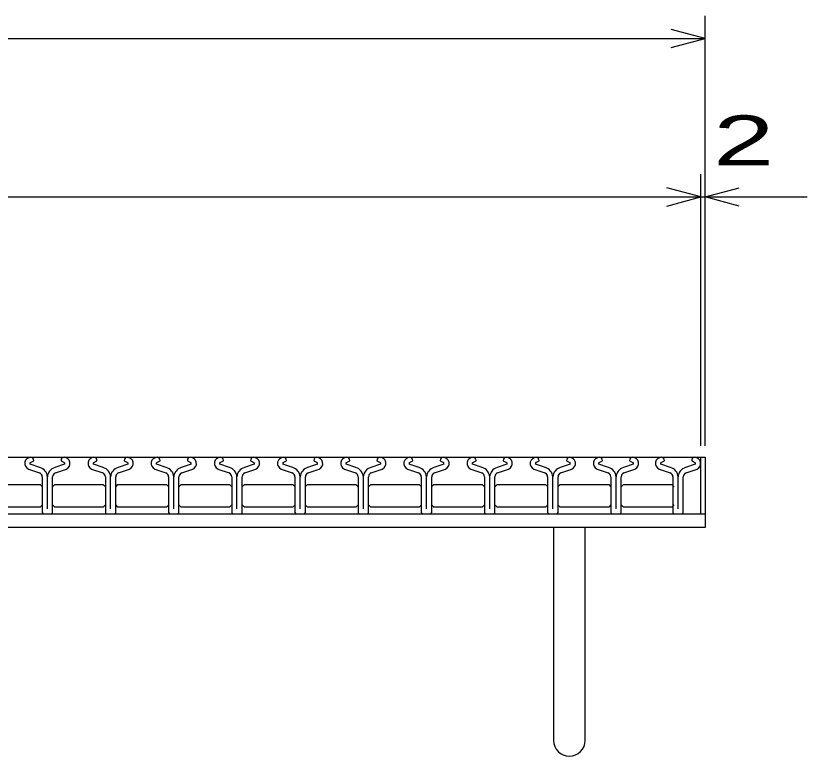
# Model space of a CAD drawing. Units: millimetres, scale not verified. Extents: x -1820 to 1724, y -1285 to 1059.
# Drawn here: x -732.5 to -383, y -669 to -342 of the extents above; entities that cross this region are included whole.
import ezdxf
from ezdxf.enums import TextEntityAlignment as Align

# ---------------------------------------------------------------- set-up
doc = ezdxf.new("R2010")
doc.units = ezdxf.units.MM
doc.header["$LTSCALE"] = 10
for name, color, linetype, lineweight in [('16', 3, 'Continuous', 25), ('19', 6, 'Continuous', 25), ('22', 2, 'Continuous', 25)]:
    doc.layers.add(name, color=color, linetype=linetype, lineweight=lineweight)
doc.styles.add('ベクトル', font='')
doc.styles.get('ベクトル').set_extended_font_data('ベクトル')

msp = doc.modelspace()

# ---------------------------------------------------------------- linework, layer by layer
at = {"layer": '16'}
for p, q in [((-1426, -537), (-430, -537)), ((-430, -562), (-430, -537)), ((-721.8, -541.53), (-726.12, -540.01)), ((-725.96, -539.31), (-724.52, -538.61)), ((-724.52, -538.61), (-724.52, -538.38)), ((-710.9, -540.01), (-715.22, -541.53)), ((-712.5, -538.38), (-712.5, -538.61)), ((-712.5, -538.61), (-711.06, -539.31)), ((-693.9, -541.53), (-698.22, -540.01)), ((-698.06, -539.31), (-696.62, -538.61)), ((-696.62, -538.61), (-696.62, -538.38)), ((-683, -540.01), (-687.32, -541.53)), ((-684.6, -538.38), (-684.6, -538.61)), ((-684.6, -538.61), (-683.16, -539.31)), ((-666, -541.53), (-670.32, -540.01)), ((-670.16, -539.31), (-668.72, -538.61)), ((-668.72, -538.61), (-668.72, -538.38)), ((-655.1, -540.01), (-659.42, -541.53)), ((-656.7, -538.38), (-656.7, -538.61)), ((-656.7, -538.61), (-655.26, -539.31)), ((-638.1, -541.53), (-642.42, -540.01)), ((-642.26, -539.31), (-640.82, -538.61)), ((-640.82, -538.61), (-640.82, -538.38)), ((-627.2, -540.01), (-631.52, -541.53)), ((-628.8, -538.38), (-628.8, -538.61)), ((-628.8, -538.61), (-627.36, -539.31)), ((-610.2, -541.53), (-614.52, -540.01)), ((-614.36, -539.31), (-612.92, -538.61)), ((-612.92, -538.61), (-612.92, -538.38)), ((-599.3, -540.01), (-603.62, -541.53)), ((-600.9, -538.38), (-600.9, -538.61)), ((-600.9, -538.61), (-599.46, -539.31)), ((-582.3, -541.53), (-586.62, -540.01)), ((-586.46, -539.31), (-585.02, -538.61)), ((-585.02, -538.61), (-585.02, -538.38)), ((-571.4, -540.01), (-575.72, -541.53)), ((-573, -538.38), (-573, -538.61)), ((-573, -538.61), (-571.56, -539.31)), ((-554.4, -541.53), (-558.72, -540.01)), ((-558.56, -539.31), (-557.12, -538.61)), ((-557.12, -538.61), (-557.12, -538.38)), ((-543.5, -540.01), (-547.82, -541.53)), ((-545.1, -538.38), (-545.1, -538.61)), ((-545.1, -538.61), (-543.66, -539.31)), ((-526.5, -541.53), (-530.82, -540.01)), ((-530.66, -539.31), (-529.22, -538.61)), ((-529.22, -538.61), (-529.22, -538.38)), ((-515.6, -540.01), (-519.92, -541.53)), ((-517.2, -538.38), (-517.2, -538.61)), ((-517.2, -538.61), (-515.76, -539.31)), ((-498.6, -541.53), (-502.92, -540.01)), ((-502.76, -539.31), (-501.32, -538.61)), ((-501.32, -538.61), (-501.32, -538.38)), ((-487.7, -540.01), (-492.02, -541.53)), ((-489.3, -538.38), (-489.3, -538.61)), ((-489.3, -538.61), (-487.86, -539.31)), ((-470.7, -541.53), (-475.02, -540.01)), ((-474.86, -539.31), (-473.42, -538.61)), ((-473.42, -538.61), (-473.42, -538.38)), ((-459.8, -540.01), (-464.12, -541.53)), ((-461.4, -538.38), (-461.4, -538.61)), ((-461.4, -538.61), (-459.96, -539.31)), ((-443.3, -541.53), (-447.62, -540.01)), ((-447.46, -539.31), (-446.02, -538.61)), ((-446.02, -538.61), (-446.02, -538.38)), ((-432.4, -540.01), (-436.72, -541.53)), ((-434, -538.38), (-434, -538.61)), ((-434, -538.61), (-432.56, -539.31)), ((-726.88, -542.18), (-722.01, -543.89)), ((-715.01, -543.89), (-710.14, -542.18)), ((-698.98, -542.18), (-694.11, -543.89)), ((-687.11, -543.89), (-682.24, -542.18)), ((-671.08, -542.18), (-666.21, -543.89)), ((-659.21, -543.89), (-654.34, -542.18)), ((-643.18, -542.18), (-638.31, -543.89)), ((-631.31, -543.89), (-626.44, -542.18)), ((-615.28, -542.18), (-610.41, -543.89)), ((-603.41, -543.89), (-598.54, -542.18)), ((-587.38, -542.18), (-582.51, -543.89)), ((-575.51, -543.89), (-570.64, -542.18)), ((-559.48, -542.18), (-554.61, -543.89)), ((-547.61, -543.89), (-542.74, -542.18)), ((-531.58, -542.18), (-526.71, -543.89)), ((-519.71, -543.89), (-514.84, -542.18)), ((-503.68, -542.18), (-498.81, -543.89)), ((-491.81, -543.89), (-486.94, -542.18)), ((-475.78, -542.18), (-470.91, -543.89)), ((-463.91, -543.89), (-459.04, -542.18)), ((-448.38, -542.18), (-443.51, -543.89)), ((-436.51, -543.89), (-431.64, -542.18)), ((-720.81, -545.59), (-720.81, -561.31)), ((-718.5, -559.71), (-718.5, -545.64)), ((-716.21, -561.31), (-716.21, -545.59)), ((-692.91, -545.59), (-692.91, -561.31)), ((-690.6, -559.71), (-690.6, -545.64)), ((-688.31, -561.31), (-688.31, -545.59)), ((-665.01, -545.59), (-665.01, -561.31)), ((-662.7, -559.71), (-662.7, -545.64)), ((-660.41, -561.31), (-660.41, -545.59)), ((-637.11, -545.59), (-637.11, -561.31)), ((-634.8, -559.71), (-634.8, -545.64)), ((-632.51, -561.31), (-632.51, -545.59)), ((-609.21, -545.59), (-609.21, -561.31)), ((-606.9, -559.71), (-606.9, -545.64)), ((-604.61, -561.31), (-604.61, -545.59)), ((-581.31, -545.59), (-581.31, -561.31)), ((-579, -559.71), (-579, -545.64)), ((-576.71, -561.31), (-576.71, -545.59)), ((-553.41, -545.59), (-553.41, -561.31)), ((-551.1, -559.71), (-551.1, -545.64)), ((-548.81, -561.31), (-548.81, -545.59)), ((-525.51, -545.59), (-525.51, -561.31)), ((-523.2, -559.71), (-523.2, -545.64)), ((-520.91, -561.31), (-520.91, -545.59)), ((-497.61, -545.59), (-497.61, -561.31)), ((-495.3, -559.71), (-495.3, -545.64)), ((-493.01, -561.31), (-493.01, -545.59)), ((-469.71, -545.59), (-469.71, -561.31)), ((-467.4, -559.71), (-467.4, -545.64)), ((-465.11, -561.31), (-465.11, -545.59)), ((-442.31, -545.59), (-442.31, -561.31)), ((-440, -559.71), (-440, -545.64)), ((-437.71, -561.31), (-437.71, -545.59)), ((-743.15, -549), (-721.75, -549)), ((-721.75, -549), (-720.75, -550)), ((-716.25, -550), (-715.25, -549)), ((-715.25, -549), (-693.85, -549)), ((-693.85, -549), (-692.85, -550)), ((-688.35, -550), (-687.35, -549)), ((-687.35, -549), (-665.95, -549)), ((-665.95, -549), (-664.95, -550)), ((-660.45, -550), (-659.45, -549)), ((-659.45, -549), (-638.05, -549)), ((-638.05, -549), (-637.05, -550)), ((-632.55, -550), (-631.55, -549)), ((-631.55, -549), (-610.15, -549)), ((-610.15, -549), (-609.15, -550)), ((-604.65, -550), (-603.65, -549)), ((-603.65, -549), (-582.25, -549)), ((-582.25, -549), (-581.25, -550)), ((-576.75, -550), (-575.75, -549)), ((-575.75, -549), (-554.35, -549)), ((-554.35, -549), (-553.35, -550)), ((-548.85, -550), (-547.85, -549)), ((-547.85, -549), (-526.45, -549)), ((-526.45, -549), (-525.45, -550)), ((-520.95, -550), (-519.95, -549)), ((-519.95, -549), (-498.55, -549)), ((-498.55, -549), (-497.55, -550)), ((-493.05, -550), (-492.05, -549)), ((-492.05, -549), (-470.65, -549)), ((-470.65, -549), (-469.65, -550)), ((-465.15, -550), (-464.15, -549)), ((-464.15, -549), (-442.75, -549)), ((-442.75, -549), (-441.75, -550)), ((-721.75, -559), (-743.15, -559)), ((-720.75, -558), (-721.75, -559)), ((-715.25, -559), (-716.25, -558)), ((-693.85, -559), (-715.25, -559)), ((-692.85, -558), (-693.85, -559)), ((-687.35, -559), (-688.35, -558)), ((-665.95, -559), (-687.35, -559)), ((-664.95, -558), (-665.95, -559)), ((-659.45, -559), (-660.45, -558)), ((-638.05, -559), (-659.45, -559)), ((-637.05, -558), (-638.05, -559)), ((-631.55, -559), (-632.55, -558)), ((-610.15, -559), (-631.55, -559)), ((-609.15, -558), (-610.15, -559)), ((-603.65, -559), (-604.65, -558)), ((-582.25, -559), (-603.65, -559)), ((-581.25, -558), (-582.25, -559)), ((-575.75, -559), (-576.75, -558)), ((-554.35, -559), (-575.75, -559)), ((-553.35, -558), (-554.35, -559)), ((-547.85, -559), (-548.85, -558)), ((-526.45, -559), (-547.85, -559)), ((-525.45, -558), (-526.45, -559)), ((-519.95, -559), (-520.95, -558)), ((-498.55, -559), (-519.95, -559)), ((-497.55, -558), (-498.55, -559)), ((-492.05, -559), (-493.05, -558)), ((-470.65, -559), (-492.05, -559)), ((-469.65, -558), (-470.65, -559)), ((-464.15, -559), (-465.15, -558)), ((-442.75, -559), (-464.15, -559)), ((-441.75, -558), (-442.75, -559)), ((-1426, -562), (-430, -562)), ((-720.11, -562.01), (-716.91, -562.01)), ((-692.21, -562.01), (-689.01, -562.01)), ((-664.31, -562.01), (-661.11, -562.01)), ((-636.41, -562.01), (-633.21, -562.01)), ((-608.51, -562.01), (-605.31, -562.01)), ((-580.61, -562.01), (-577.41, -562.01)), ((-552.71, -562.01), (-549.51, -562.01)), ((-524.81, -562.01), (-521.61, -562.01)), ((-496.91, -562.01), (-493.71, -562.01)), ((-469.01, -562.01), (-465.81, -562.01)), ((-441.61, -562.01), (-438.41, -562.01))]:
    msp.add_line(p, q, dxfattribs=at)
for centre, radius, start, end in [((-725.81, -539.7), 2.7, 90.98, 246.68), ((-725.97, -538.45), 1.45, 2.5, 85.55), ((-711.05, -538.45), 1.45, 94.45, 177.5), ((-711.21, -539.7), 2.7, 293.32, 89.02), ((-697.91, -539.7), 2.7, 90.98, 246.68), ((-698.07, -538.45), 1.45, 2.5, 85.55), ((-683.15, -538.45), 1.45, 94.45, 177.5), ((-683.31, -539.7), 2.7, 293.32, 89.02), ((-670.01, -539.7), 2.7, 90.98, 246.68), ((-670.17, -538.45), 1.45, 2.5, 85.55), ((-655.25, -538.45), 1.45, 94.45, 177.5), ((-655.41, -539.7), 2.7, 293.32, 89.02), ((-642.11, -539.7), 2.7, 90.98, 246.68), ((-642.27, -538.45), 1.45, 2.5, 85.55), ((-627.35, -538.45), 1.45, 94.45, 177.5), ((-627.51, -539.7), 2.7, 293.32, 89.02), ((-614.21, -539.7), 2.7, 90.98, 246.68), ((-614.37, -538.45), 1.45, 2.5, 85.55), ((-599.45, -538.45), 1.45, 94.45, 177.5), ((-599.61, -539.7), 2.7, 293.32, 89.02), ((-586.31, -539.7), 2.7, 90.98, 246.68), ((-586.47, -538.45), 1.45, 2.5, 85.55), ((-571.55, -538.45), 1.45, 94.45, 177.5), ((-571.71, -539.7), 2.7, 293.32, 89.02), ((-558.41, -539.7), 2.7, 90.98, 246.68), ((-558.57, -538.45), 1.45, 2.5, 85.55), ((-543.65, -538.45), 1.45, 94.45, 177.5), ((-543.81, -539.7), 2.7, 293.32, 89.02), ((-530.51, -539.7), 2.7, 90.98, 246.68), ((-530.67, -538.45), 1.45, 2.5, 85.55), ((-515.75, -538.45), 1.45, 94.45, 177.5), ((-515.91, -539.7), 2.7, 293.32, 89.02), ((-502.61, -539.7), 2.7, 90.98, 246.68), ((-502.77, -538.45), 1.45, 2.5, 85.55), ((-487.85, -538.45), 1.45, 94.45, 177.5), ((-488.01, -539.7), 2.7, 293.32, 89.02), ((-474.71, -539.7), 2.7, 90.98, 246.68), ((-474.87, -538.45), 1.45, 2.5, 85.55), ((-459.95, -538.45), 1.45, 94.45, 177.5), ((-460.11, -539.7), 2.7, 293.32, 89.02), ((-447.31, -539.7), 2.7, 90.98, 246.68), ((-447.47, -538.45), 1.45, 2.5, 85.55), ((-432.55, -538.45), 1.45, 94.45, 177.5), ((-432.71, -539.7), 2.7, 293.32, 89.02), ((-725.79, -539.72), 0.44, 111.91, 222.33), ((-723.09, -545.94), 4.6, 3.78, 73.7), ((-713.93, -545.94), 4.6, 106.3, 176.22), ((-711.23, -539.72), 0.44, 317.67, 68.09), ((-697.89, -539.72), 0.44, 111.91, 222.33), ((-695.19, -545.94), 4.6, 3.78, 73.7), ((-686.03, -545.94), 4.6, 106.3, 176.22), ((-683.33, -539.72), 0.44, 317.67, 68.09), ((-669.99, -539.72), 0.44, 111.91, 222.33), ((-667.29, -545.94), 4.6, 3.78, 73.7), ((-658.13, -545.94), 4.6, 106.3, 176.22), ((-655.43, -539.72), 0.44, 317.67, 68.09), ((-642.09, -539.72), 0.44, 111.91, 222.33), ((-639.39, -545.94), 4.6, 3.78, 73.7), ((-630.23, -545.94), 4.6, 106.3, 176.22), ((-627.53, -539.72), 0.44, 317.67, 68.09), ((-614.19, -539.72), 0.44, 111.91, 222.33), ((-611.49, -545.94), 4.6, 3.78, 73.7), ((-602.33, -545.94), 4.6, 106.3, 176.22), ((-599.63, -539.72), 0.44, 317.67, 68.09), ((-586.29, -539.72), 0.44, 111.91, 222.33), ((-583.59, -545.94), 4.6, 3.78, 73.7), ((-574.43, -545.94), 4.6, 106.3, 176.22), ((-571.73, -539.72), 0.44, 317.67, 68.09), ((-558.39, -539.72), 0.44, 111.91, 222.33), ((-555.69, -545.94), 4.6, 3.78, 73.7), ((-546.53, -545.94), 4.6, 106.3, 176.22), ((-543.83, -539.72), 0.44, 317.67, 68.09), ((-530.49, -539.72), 0.44, 111.91, 222.33), ((-527.79, -545.94), 4.6, 3.78, 73.7), ((-518.63, -545.94), 4.6, 106.3, 176.22), ((-515.93, -539.72), 0.44, 317.67, 68.09), ((-502.59, -539.72), 0.44, 111.91, 222.33), ((-499.89, -545.94), 4.6, 3.78, 73.7), ((-490.73, -545.94), 4.6, 106.3, 176.22), ((-488.03, -539.72), 0.44, 317.67, 68.09), ((-474.69, -539.72), 0.44, 111.91, 222.33), ((-471.99, -545.94), 4.6, 3.78, 73.7), ((-462.83, -545.94), 4.6, 106.3, 176.22), ((-460.13, -539.72), 0.44, 317.67, 68.09), ((-447.29, -539.72), 0.44, 111.91, 222.33), ((-444.59, -545.94), 4.6, 3.78, 73.7), ((-435.43, -545.94), 4.6, 106.3, 176.22), ((-432.73, -539.72), 0.44, 317.67, 68.09), ((-722.61, -545.59), 1.8, 0, 70.58), ((-714.41, -545.59), 1.8, 109.42, 180), ((-694.71, -545.59), 1.8, 0, 70.58), ((-686.51, -545.59), 1.8, 109.42, 180), ((-666.81, -545.59), 1.8, 0, 70.58), ((-658.61, -545.59), 1.8, 109.42, 180), ((-638.91, -545.59), 1.8, 0, 70.58), ((-630.71, -545.59), 1.8, 109.42, 180), ((-611.01, -545.59), 1.8, 0, 70.58), ((-602.81, -545.59), 1.8, 109.42, 180), ((-583.11, -545.59), 1.8, 0, 70.58), ((-574.91, -545.59), 1.8, 109.42, 180), ((-555.21, -545.59), 1.8, 0, 70.58), ((-547.01, -545.59), 1.8, 109.42, 180), ((-527.31, -545.59), 1.8, 0, 70.58), ((-519.11, -545.59), 1.8, 109.42, 180), ((-499.41, -545.59), 1.8, 0, 70.58), ((-491.21, -545.59), 1.8, 109.42, 180), ((-471.51, -545.59), 1.8, 0, 70.58), ((-463.31, -545.59), 1.8, 109.42, 180), ((-444.11, -545.59), 1.8, 0, 70.58), ((-435.91, -545.59), 1.8, 109.42, 180), ((-720.11, -561.31), 0.7, 180, 270), ((-716.91, -561.31), 0.7, 270, 0), ((-692.21, -561.31), 0.7, 180, 270), ((-689.01, -561.31), 0.7, 270, 0), ((-664.31, -561.31), 0.7, 180, 270), ((-661.11, -561.31), 0.7, 270, 0), ((-636.41, -561.31), 0.7, 180, 270), ((-633.21, -561.31), 0.7, 270, 0), ((-608.51, -561.31), 0.7, 180, 270), ((-605.31, -561.31), 0.7, 270, 0), ((-580.61, -561.31), 0.7, 180, 270), ((-577.41, -561.31), 0.7, 270, 0), ((-552.71, -561.31), 0.7, 180, 270), ((-549.51, -561.31), 0.7, 270, 0), ((-524.81, -561.31), 0.7, 180, 270), ((-521.61, -561.31), 0.7, 270, 0), ((-496.91, -561.31), 0.7, 180, 270), ((-493.71, -561.31), 0.7, 270, 0), ((-469.01, -561.31), 0.7, 180, 270), ((-465.81, -561.31), 0.7, 270, 0), ((-441.61, -561.31), 0.7, 180, 270), ((-438.41, -561.31), 0.7, 270, 0)]:
    msp.add_arc(centre, radius, start, end, dxfattribs=at)
at = {"layer": '19'}
for p, q in [((-430, -537), (-428, -537)), ((-428, -537), (-428, -562)), ((-1428, -562), (-428, -562)), ((-428, -562), (-428, -568)), ((-428, -568), (-1428, -568)), ((-495, -568), (-495, -662)), ((-481, -662), (-481, -568))]:
    msp.add_line(p, q, dxfattribs=at)
msp.add_arc((-488, -662), 7, 180, 0, dxfattribs=at)
at = {"layer": '22', "color": 4}
for p, q in [((-428, -532), (-428, -342)), ((-428, -352), (-443, -348)), ((-1428, -352), (-428, -352)), ((-443, -356), (-428, -352)), ((-430, -532), (-430, -412)), ((-428, -532), (-428, -412)), ((-430, -422), (-445, -418)), ((-428, -422), (-413, -418)), ((-1426, -422), (-430, -422)), ((-445, -426), (-430, -422)), ((-430, -422), (-428, -422)), ((-413, -426), (-428, -422)), ((-428, -422), (-383, -422))]:
    msp.add_line(p, q, dxfattribs=at)

# ---------------------------------------------------------------- texts
at = {"layer": '22', "style": 'ベクトル', "width": 1.65}
msp.add_text(' 2 ', height=21.99, dxfattribs=at).set_placement((-438, -397), align=Align.MIDDLE_LEFT)

doc.saveas('drawing.dxf')
